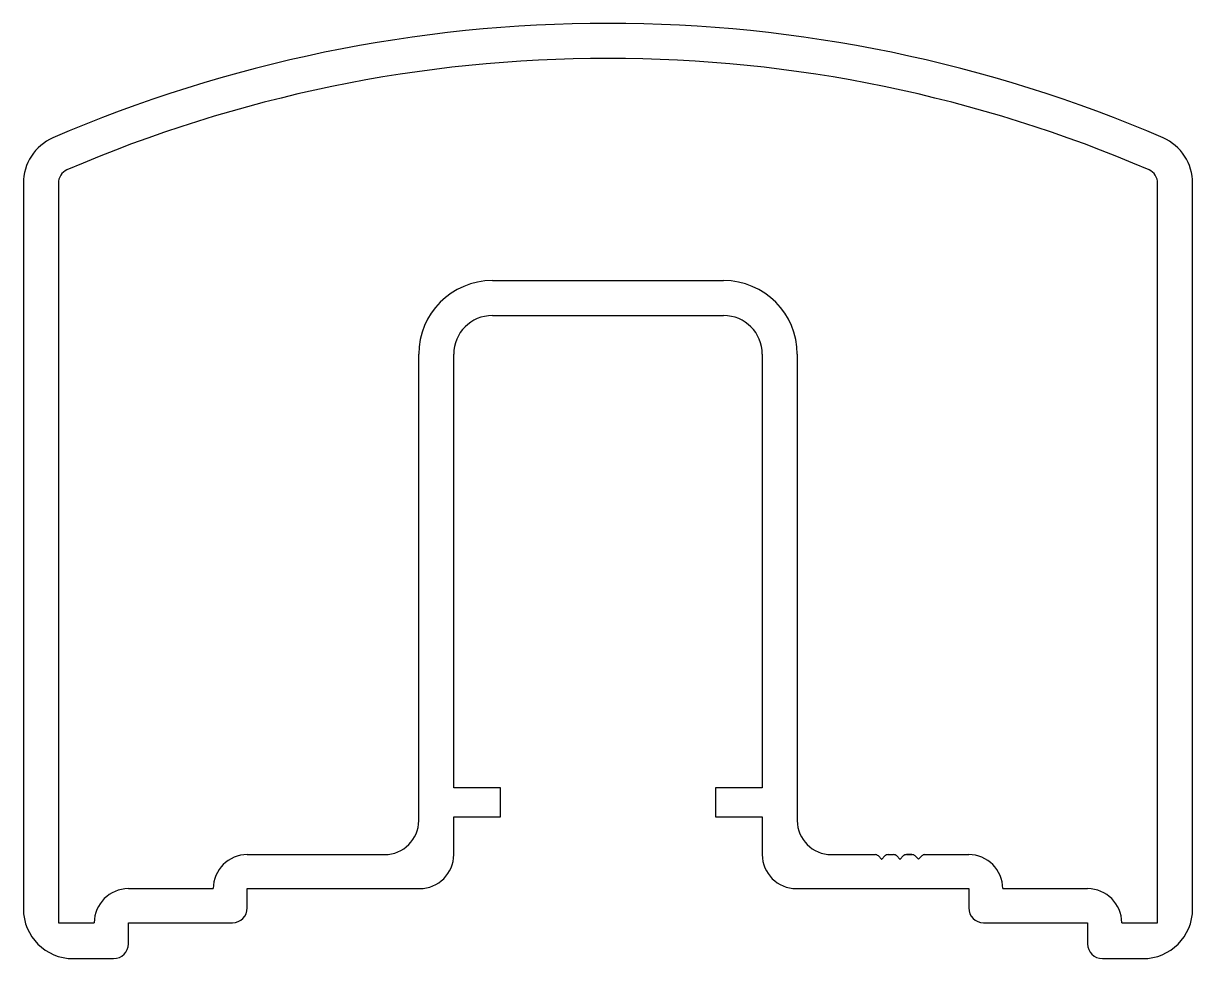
# Model space of a CAD drawing. Header units: inches. Extents: x -32.3 to 31.2, y -1.2 to 49.6.
import ezdxf

# ---------------------------------------------------------------- set-up
doc = ezdxf.new("R2010")
doc.units = ezdxf.units.IN
doc.header["$MEASUREMENT"] = 0
doc.layers.add('1', color=7, linetype='Continuous')

msp = doc.modelspace()

# ---------------------------------------------------------------- linework, layer by layer
at = {"layer": '1', "color": 7}
for p, q in [((-32.307, 40.898), (-32.307, 1.482)), ((-30.407, 40.898), (-30.407, 21.19)), ((29.293, 0.732), (29.293, 40.898)), ((31.193, 1.482), (31.193, 40.898)), ((-6.837, 35.612), (4.047, 35.612)), ((4.047, 35.612), (5.723, 35.612)), ((-6.837, 33.712), (5.723, 33.712)), ((-10.837, 6.282), (-10.837, 31.612)), ((-8.937, 8.052), (-8.937, 31.612)), ((7.823, 31.612), (7.823, 8.052)), ((9.723, 31.612), (9.723, 6.282)), ((-30.407, 21.19), (-30.407, 0.732)), ((-6.397, 8.052), (-8.937, 8.052)), ((-6.397, 6.482), (-6.397, 8.052)), ((7.823, 8.052), (5.283, 8.052)), ((5.283, 8.052), (5.283, 6.482)), ((-8.937, 4.432), (-8.937, 6.482)), ((-8.937, 6.482), (-6.397, 6.482)), ((5.283, 6.482), (7.823, 6.482)), ((7.823, 6.482), (7.823, 4.432)), ((-20.147, 4.432), (-12.687, 4.432)), ((11.573, 4.432), (13.949, 4.432)), ((13.949, 4.432), (13.949, 4.432)), ((13.949, 4.432), (13.949, 4.432)), ((14.126, 4.359), (14.297, 4.188)), ((14.309, 4.188), (14.48, 4.359)), ((14.657, 4.432), (14.949, 4.432)), ((15.126, 4.359), (15.297, 4.188)), ((15.309, 4.188), (15.48, 4.359)), ((15.657, 4.432), (15.657, 4.432)), ((15.657, 4.432), (15.949, 4.432)), ((15.949, 4.432), (15.657, 4.432)), ((15.657, 4.432), (15.949, 4.432)), ((15.949, 4.432), (15.657, 4.432)), ((15.657, 4.432), (15.949, 4.432)), ((16.126, 4.359), (16.297, 4.188)), ((16.309, 4.188), (16.48, 4.359)), ((16.657, 4.432), (19.033, 4.432)), ((-26.607, 2.582), (-21.997, 2.582)), ((-21.997, 2.582), (-21.997, 2.582)), ((-20.147, 1.532), (-20.147, 2.582)), ((-20.147, 2.582), (-10.787, 2.582)), ((9.673, 2.582), (19.033, 2.582)), ((19.033, 2.582), (19.033, 1.532)), ((20.883, 2.582), (20.883, 2.582)), ((20.883, 2.582), (25.493, 2.582)), ((-30.407, 0.732), (-28.457, 0.732)), ((-28.457, 0.732), (-28.457, 0.732)), ((-26.607, -0.418), (-26.607, 0.732)), ((-26.607, 0.732), (-20.947, 0.732)), ((19.833, 0.732), (25.493, 0.732)), ((25.493, 0.732), (25.493, -0.418)), ((27.343, 0.732), (27.343, 0.732)), ((27.343, 0.732), (29.293, 0.732)), ((-29.607, -1.218), (-27.407, -1.218)), ((26.293, -1.218), (28.493, -1.218))]:
    msp.add_line(p, q, dxfattribs=at)
for centre, radius, start, end in [((-0.557, -26.618), 76.2, 90, 113.30841), ((-0.557, -26.618), 76.2, 66.69159, 90), ((-0.557, -26.618), 74.3, 90, 113.29599), ((-0.557, -26.618), 74.3, 66.70401, 90), ((-29.607, 40.898), 2.7, 114.06149, 180), ((28.493, 40.898), 2.7, 360, 65.93851), ((-29.607, 40.898), 0.8, 114.69709, 180), ((28.493, 40.898), 0.8, 0, 65.30291), ((-6.837, 31.612), 4, 90, 180), ((5.723, 31.612), 4, 0, 90), ((-6.837, 31.612), 2.1, 90, 180), ((5.723, 31.612), 2.1, 360, 90), ((-12.687, 6.282), 1.85, 270, 360), ((11.573, 6.282), 1.85, 180, 270), ((-20.147, 2.582), 1.85, 90, 180), ((-10.787, 4.432), 1.85, 270, 0), ((9.673, 4.432), 1.85, 180, 270), ((13.949, 4.182), 0.25, 45, 90), ((14.303, 4.194), 0.008, 225, 315), ((14.657, 4.182), 0.25, 90, 135), ((14.949, 4.182), 0.25, 45, 90), ((15.303, 4.194), 0.008, 225, 315), ((15.657, 4.182), 0.25, 90, 135), ((15.949, 4.182), 0.25, 45, 90), ((16.303, 4.194), 0.008, 225, 315), ((16.657, 4.182), 0.25, 90, 135), ((19.033, 2.582), 1.85, 0, 90), ((-26.607, 0.732), 1.85, 90, 180), ((25.493, 0.732), 1.85, 0, 90), ((-29.607, 1.482), 2.7, 180, 270), ((-20.947, 1.532), 0.8, 270, 360), ((19.833, 1.532), 0.8, 180, 270), ((28.493, 1.482), 2.7, 270, 360), ((-27.407, -0.418), 0.8, 270, 360), ((26.293, -0.418), 0.8, 180, 270)]:
    msp.add_arc(centre, radius, start, end, dxfattribs=at)

doc.saveas('drawing.dxf')
